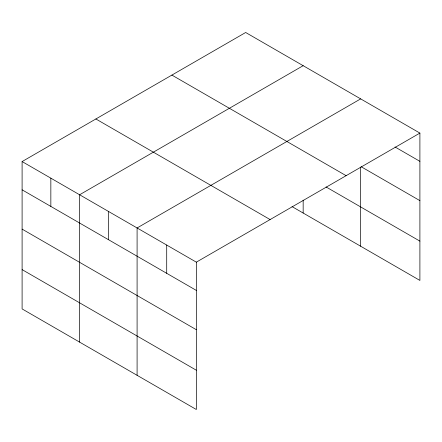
<?xml version="1.0" encoding="UTF-8"?>
<svg xmlns="http://www.w3.org/2000/svg" width="442" height="442" viewBox="0 0 442 442"><rect width="100%" height="100%" fill="white"/><g stroke="black" fill="none" stroke-linecap="round" stroke-linejoin="round"><path stroke-width="0.66" d="M22.1 161.568L196.331 262.161L196.331 409.507L22.1 308.914L22.1 161.568L245.669 32.493L419.9 133.086L419.9 280.432L292.018 206.596M303.162 65.687L79.599 194.767L79.599 342.108M360.661 98.886L137.092 227.962L137.092 375.302M196.331 262.161L419.9 133.086M395.021 146.976L419.9 161.341M361.252 166.783L419.9 200.64M171.888 75.09L346.125 175.678M326.047 186.944L419.9 241.133M95.875 118.975L270.112 219.569M22.1 189.822L196.331 290.416M22.1 229.122L196.331 329.715M22.1 269.614L196.331 370.208M360.661 167.115L360.661 246.227M303.162 200.16L303.162 213.033M166.711 245.061L166.711 273.316M108.345 211.364L108.345 239.619M50.847 178.17L50.847 206.425"/></g></svg>
